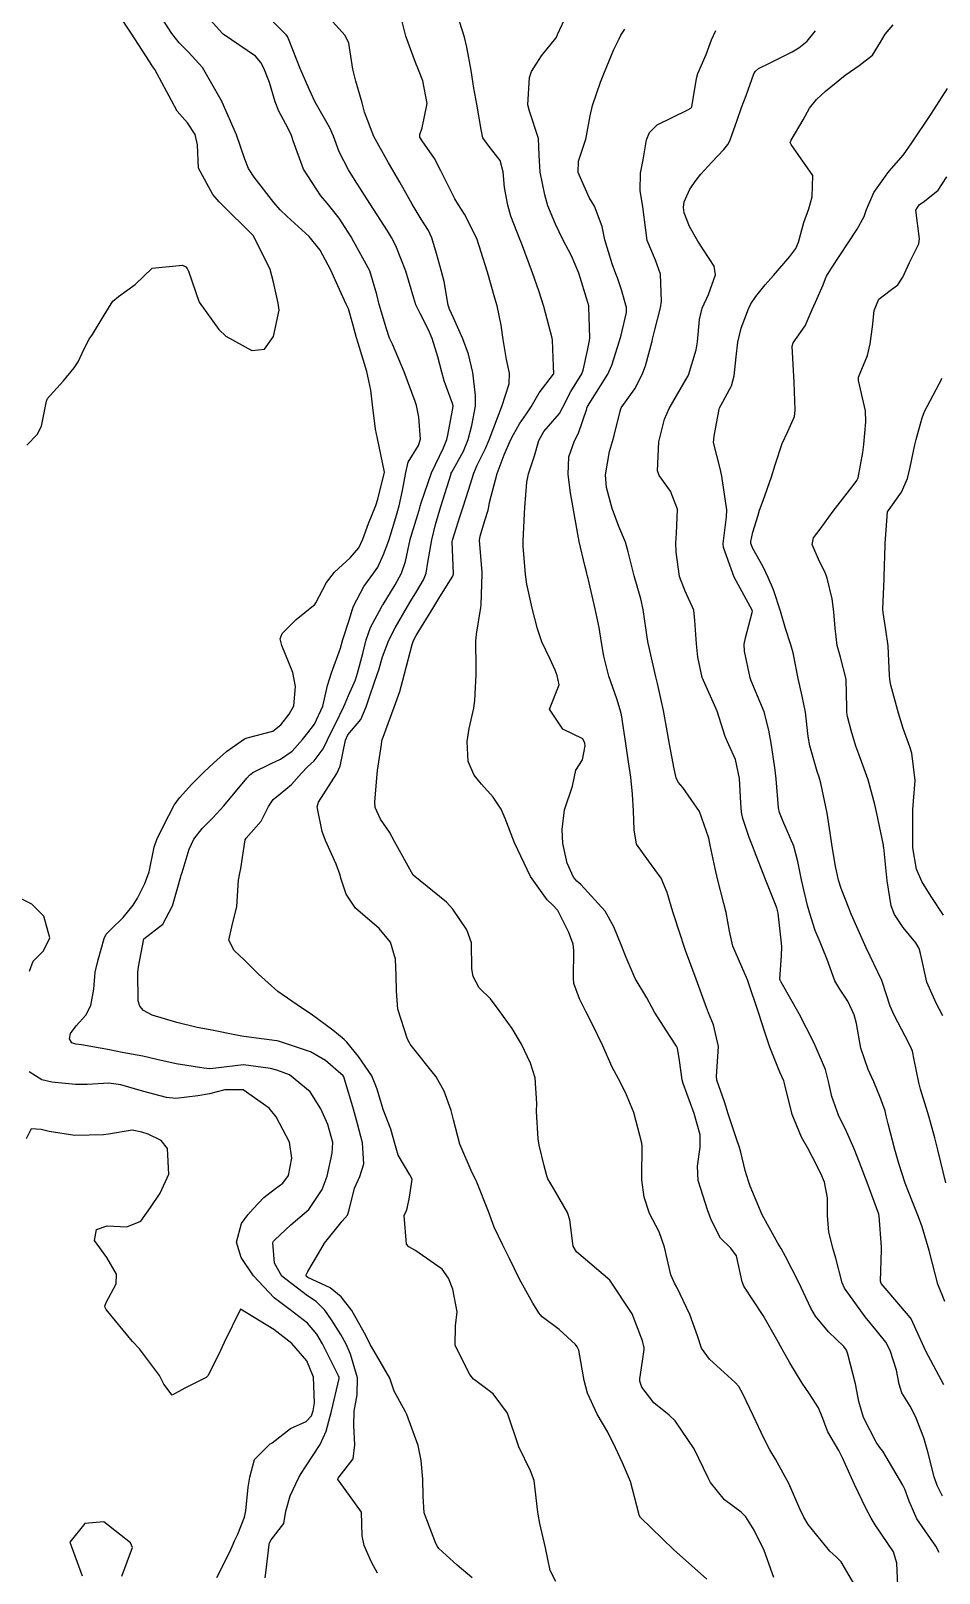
# Model space of a CAD drawing. Header units: metres. Extents: x 307586 to 320046, y 7427249 to 7434250.
# Drawn here: x 318060.7 to 318114.9, y 7430885.6 to 7430977.5 of the extents above; entities that cross this region are included whole.
import ezdxf

# ---------------------------------------------------------------- set-up
doc = ezdxf.new("R2010")
doc.units = ezdxf.units.M
doc.header["$MEASUREMENT"] = 0
doc.layers.add('Curvas de Nivel 1m', color=11, linetype='Continuous')
doc.layers.add('Curvas de Nivel 5m', color=15, linetype='Continuous')

msp = doc.modelspace()

# ---------------------------------------------------------------- linework, layer by layer
at = {"layer": 'Curvas de Nivel 1m', "flags": 128}
for points, elevation in [([(318087.014, 7430885.265), (318086.122, 7430886.029), (318085.032, 7430887.017), (318084.946, 7430887.141), (318084.852, 7430887.325), (318084.155, 7430889.149), (318084.091, 7430890.132), (318084.09, 7430891.15), (318083.974, 7430892.271), (318083.807, 7430893.153), (318083.131, 7430895.019), (318083.051, 7430895.161), (318082.379, 7430896.405), (318082.104, 7430897.176), (318081.177, 7430898.776), (318080.943, 7430899.192), (318080.708, 7430899.674), (318079.843, 7430901.204), (318079.211, 7430902.032), (318078.561, 7430902.565), (318077.222, 7430903.186), (318077.146, 7430903.241), (318077.124, 7430903.342), (318077.227, 7430903.545), (318077.862, 7430904.613), (318078.217, 7430905.226), (318079.266, 7430906.536), (318079.578, 7430906.898), (318079.697, 7430907.206), (318079.999, 7430908.497), (318080.32, 7430909.2), (318080.556, 7430909.952), (318080.473, 7430911.199), (318080.19, 7430912.346), (318079.936, 7430913.204), (318079.372, 7430915.15), (318079.333, 7430915.211), (318078.27, 7430916.115), (318077.387, 7430916.639), (318075.475, 7430917.259), (318075.393, 7430917.287), (318075.365, 7430917.289), (318073.397, 7430917.555), (318073.069, 7430917.614), (318071.402, 7430917.943), (318070.632, 7430918.091), (318069.409, 7430918.387), (318067.947, 7430918.82), (318067.419, 7430919.088), (318067.199, 7430919.362), (318067.114, 7430919.675), (318067.076, 7430921.364), (318067.115, 7430921.695), (318067.445, 7430923.36), (318068.573, 7430924.247), (318069.153, 7430925.335), (318069.505, 7430926.582), (318069.675, 7430927.164), (318069.723, 7430927.328), (318070.136, 7430928.722), (318070.424, 7430929.321), (318070.927, 7430929.938), (318071.556, 7430930.578), (318072.216, 7430931.3), (318073.58, 7430932.949), (318073.74, 7430933.119), (318073.951, 7430933.276), (318075.027, 7430933.83), (318075.595, 7430934.082), (318076.292, 7430934.564), (318076.9, 7430935.247), (318077.215, 7430935.646), (318077.622, 7430936.166), (318078.119, 7430937.233), (318078.404, 7430938.476), (318078.624, 7430939.226), (318079.164, 7430940.704), (318079.318, 7430941.215), (318079.695, 7430942.372), (318079.889, 7430943.02), (318079.954, 7430943.207), (318080.553, 7430944.369), (318081.156, 7430945.196), (318081.392, 7430945.537), (318081.744, 7430946.275), (318081.987, 7430946.951), (318082.063, 7430947.187), (318082.474, 7430948.482), (318082.669, 7430949.181), (318082.875, 7430950.096), (318083.06, 7430951.177), (318083.204, 7430951.781), (318083.819, 7430952.79), (318083.94, 7430953.168), (318083.842, 7430954.474), (318083.697, 7430955.172), (318083.627, 7430955.401), (318082.973, 7430957.179), (318082.269, 7430958.815), (318082.102, 7430959.188), (318081.908, 7430959.737), (318081.473, 7430961.195), (318081.338, 7430961.787), (318080.918, 7430963.2), (318079.969, 7430964.929), (318079.799, 7430965.213), (318079.099, 7430966.338), (318078.378, 7430967.234), (318077.999, 7430967.671), (318076.968, 7430969.251), (318076.342, 7430970.954), (318076.243, 7430971.258), (318076.047, 7430971.687), (318075.495, 7430972.706), (318075.281, 7430973.272), (318074.936, 7430974.422), (318074.596, 7430975.282), (318074.426, 7430975.615), (318074.1, 7430975.991), (318072.173, 7430977.309), (318072.114, 7430977.362), (318070.349, 7430979.328)], 761), ([(318092.002, 7430885.055), (318091.664, 7430885.705), (318091.4, 7430887.064), (318091.055, 7430888.511), (318090.952, 7430889.071), (318090.941, 7430889.195), (318090.726, 7430891.074), (318090.505, 7430891.66), (318089.806, 7430893.083), (318089.133, 7430895.09), (318088.278, 7430896.237), (318087.152, 7430897.078), (318087.102, 7430897.121), (318086.886, 7430897.394), (318086.003, 7430899.132), (318086.038, 7430900.288), (318086.123, 7430901.131), (318085.873, 7430902.477), (318085.606, 7430903.136), (318085.231, 7430903.674), (318083.595, 7430904.809), (318083.251, 7430905.004), (318083.104, 7430905.162), (318082.974, 7430906.869), (318083.097, 7430907.163), (318083.146, 7430907.29), (318083.285, 7430907.97), (318083.44, 7430909.019), (318083.391, 7430909.159), (318083.304, 7430909.294), (318082.614, 7430910.469), (318082.405, 7430911.174), (318082.177, 7430912.023), (318081.72, 7430913.184), (318081.361, 7430914.397), (318081.031, 7430915.193), (318080.234, 7430916.352), (318079.545, 7430917.208), (318079.395, 7430917.367), (318078.705, 7430917.919), (318077.417, 7430918.873), (318076.854, 7430919.246), (318075.433, 7430920.22), (318074.283, 7430921.272), (318073.451, 7430922.099), (318072.831, 7430922.664), (318072.513, 7430923.294), (318072.687, 7430924.079), (318072.988, 7430925.288), (318073.096, 7430926.873), (318073.177, 7430927.285), (318073.236, 7430927.565), (318073.486, 7430929.281), (318073.544, 7430929.377), (318074.443, 7430930.382), (318074.876, 7430931.267), (318075.156, 7430931.676), (318075.57, 7430932.006), (318076.251, 7430932.579), (318076.847, 7430933.247), (318077.209, 7430933.623), (318077.594, 7430933.99), (318078.137, 7430934.7), (318078.391, 7430935.228), (318079.135, 7430936.725), (318079.368, 7430937.214), (318079.442, 7430937.407), (318079.643, 7430937.869), (318080.057, 7430938.806), (318080.189, 7430939.205), (318080.494, 7430940.382), (318080.698, 7430941.2), (318080.951, 7430941.937), (318081.629, 7430943.191), (318081.659, 7430943.235), (318081.705, 7430943.309), (318082.422, 7430944.484), (318082.806, 7430945.179), (318083.052, 7430945.864), (318083.334, 7430947.174), (318083.421, 7430947.51), (318083.775, 7430948.662), (318083.894, 7430949.056), (318083.928, 7430949.168), (318083.985, 7430949.367), (318084.596, 7430951.158), (318085.317, 7430952.647), (318085.519, 7430953.145), (318085.577, 7430953.394), (318085.849, 7430954.889), (318085.887, 7430955.105), (318085.887, 7430955.14), (318085.854, 7430955.277), (318085.36, 7430956.64), (318085.208, 7430957.15), (318084.971, 7430958.069), (318084.633, 7430959.159), (318084.42, 7430959.674), (318083.918, 7430960.643), (318083.662, 7430961.173), (318083.542, 7430961.559), (318083.071, 7430963.179), (318082.462, 7430964.689), (318082.212, 7430965.188), (318081.977, 7430965.58), (318080.916, 7430967.201), (318080.014, 7430968.633), (318079.648, 7430969.216), (318079.09, 7430970.281), (318078.745, 7430971.229), (318078.538, 7430971.723), (318078.056, 7430972.547), (318077.669, 7430973.244), (318077.3, 7430974.023), (318076.771, 7430975.253), (318076.11, 7430976.929), (318076.009, 7430977.158), (318075.938, 7430977.263), (318074.14, 7430979.071)], 762), ([(318060.462, 7430952.798), (318061.087, 7430953.437), (318061.34, 7430953.925), (318061.633, 7430955.432), (318061.7, 7430955.586), (318061.856, 7430955.771), (318062.648, 7430956.639), (318063.284, 7430957.416), (318063.517, 7430957.775), (318063.89, 7430958.543), (318064.192, 7430959.112), (318064.382, 7430959.403), (318065.069, 7430960.548), (318065.599, 7430961.385), (318065.926, 7430961.658), (318066.917, 7430962.387), (318067.943, 7430963.36), (318069.742, 7430963.537), (318069.944, 7430963.432), (318070.026, 7430963.329), (318070.102, 7430963.168), (318070.734, 7430961.322), (318071.907, 7430959.696), (318072.331, 7430959.306), (318073.89, 7430958.441), (318074.642, 7430958.529), (318075.172, 7430959.271), (318075.507, 7430960.855), (318075.457, 7430961.267), (318075.175, 7430962.511), (318074.986, 7430963.274), (318073.973, 7430965.29), (318071.992, 7430967.256), (318071.941, 7430967.311), (318071.566, 7430967.748), (318070.706, 7430969.323), (318070.649, 7430970.712), (318070.503, 7430971.325), (318070.05, 7430972.014), (318069.432, 7430972.714), (318069.089, 7430973.345), (318068.09, 7430975.193), (318067.985, 7430975.361), (318067.784, 7430975.676), (318066.679, 7430977.374), (318066.125, 7430978.204)], 759), ([(318101.015, 7430885.191), (318099.033, 7430886.97), (318097.061, 7430888.869), (318096.989, 7430889.001), (318096.961, 7430889.104), (318096.46, 7430891.006), (318095.978, 7430892.127), (318095.561, 7430893.015), (318095.117, 7430893.952), (318094.476, 7430895.027), (318093.904, 7430896.274), (318093.707, 7430897.034), (318093.378, 7430898.84), (318093.29, 7430899.039), (318093.184, 7430899.174), (318092.218, 7430900.079), (318091.201, 7430900.841), (318090.991, 7430901.072), (318090.634, 7430901.651), (318089.846, 7430903.084), (318089.241, 7430904.314), (318088.847, 7430905.096), (318088.341, 7430906.181), (318087.996, 7430907.109), (318087.299, 7430908.863), (318087.174, 7430909.121), (318087.02, 7430909.409), (318086.291, 7430911.13), (318085.899, 7430912.573), (318085.776, 7430913.136), (318085.36, 7430914.278), (318084.866, 7430915.145), (318083.391, 7430917.013), (318083.327, 7430917.096), (318083.291, 7430917.162), (318083.175, 7430917.385), (318082.597, 7430919.172), (318082.508, 7430920.248), (318082.498, 7430921.174), (318082.442, 7430922.165), (318082.161, 7430923.18), (318081.475, 7430923.988), (318080.056, 7430925.204), (318079.501, 7430926.037), (318079.219, 7430926.924), (318079.137, 7430927.216), (318078.913, 7430927.828), (318078.277, 7430929.229), (318078.082, 7430929.765), (318077.769, 7430931.237), (318077.854, 7430931.524), (318078.957, 7430933.219), (318079.143, 7430933.663), (318079.461, 7430935.212), (318079.616, 7430935.531), (318080.38, 7430936.448), (318080.7, 7430937.199), (318080.932, 7430937.909), (318081.381, 7430939.193), (318081.447, 7430939.41), (318081.673, 7430940.187), (318082.048, 7430941.185), (318082.424, 7430941.916), (318083.159, 7430943.175), (318083.361, 7430943.52), (318083.717, 7430944.097), (318084.127, 7430944.764), (318084.288, 7430945.162), (318084.387, 7430945.808), (318084.608, 7430947.157), (318084.839, 7430948.081), (318085.154, 7430949.149), (318085.763, 7430951.101), (318085.777, 7430951.14), (318085.803, 7430951.19), (318086.499, 7430952.45), (318086.78, 7430953.13), (318087, 7430953.964), (318087.211, 7430955.126), (318087.223, 7430955.763), (318087.06, 7430957.128), (318086.799, 7430958.221), (318086.465, 7430959.134), (318085.915, 7430960.388), (318085.68, 7430960.903), (318085.6, 7430961.145), (318085.349, 7430962.56), (318085.202, 7430963.151), (318084.893, 7430964.222), (318084.624, 7430965.16), (318084.414, 7430965.6), (318083.984, 7430966.281), (318083.45, 7430967.175), (318082.704, 7430968.491), (318082.297, 7430969.187), (318082.027, 7430969.626), (318081.158, 7430971.199), (318080.603, 7430972.66), (318080.465, 7430973.206), (318080.082, 7430974.506), (318079.911, 7430975.213), (318079.666, 7430976.774), (318079.448, 7430977.22), (318078.134, 7430978.676)], 763), ([(318105.017, 7430885.292), (318104.439, 7430886.906), (318103.848, 7430888.115), (318103.347, 7430888.917), (318103.066, 7430889.179), (318102.065, 7430889.927), (318101.231, 7430890.948), (318101.087, 7430891.232), (318100.255, 7430892.959), (318099.128, 7430894.636), (318098.763, 7430894.976), (318097.849, 7430895.698), (318097.149, 7430896.633), (318097.03, 7430897.001), (318097.019, 7430897.137), (318097.171, 7430898.187), (318097.288, 7430898.891), (318097.273, 7430898.999), (318097.256, 7430899.071), (318097.187, 7430899.41), (318096.558, 7430901.006), (318095.223, 7430903.02), (318093.248, 7430904.704), (318093.054, 7430905.043), (318092.844, 7430906.622), (318092.715, 7430907.048), (318091.885, 7430908.47), (318091.543, 7430909.066), (318091.476, 7430909.239), (318091.311, 7430909.832), (318091.025, 7430911.073), (318090.959, 7430911.442), (318090.865, 7430913.075), (318090.871, 7430913.554), (318090.777, 7430915.076), (318090.497, 7430915.963), (318089.967, 7430917.084), (318089.407, 7430918.023), (318088.641, 7430919.102), (318088.115, 7430919.795), (318087.436, 7430920.453), (318087.078, 7430921.124), (318086.994, 7430921.578), (318086.983, 7430923.125), (318086.702, 7430923.901), (318085.869, 7430925.136), (318085.497, 7430925.558), (318083.513, 7430927.16), (318082.391, 7430929.177), (318082.086, 7430929.72), (318081.556, 7430930.499), (318081.245, 7430931.193), (318081.222, 7430931.538), (318081.358, 7430933.192), (318081.382, 7430933.396), (318081.609, 7430934.96), (318081.64, 7430935.162), (318081.644, 7430935.19), (318081.653, 7430935.229), (318082.361, 7430937.179), (318082.712, 7430938.109), (318082.994, 7430939.17), (318083.435, 7430940.919), (318083.533, 7430941.162), (318083.686, 7430941.45), (318084.735, 7430943.155), (318085.099, 7430943.762), (318085.727, 7430944.774), (318085.871, 7430944.998), (318085.902, 7430945.138), (318085.839, 7430947.052), (318085.852, 7430947.139), (318086.312, 7430948.597), (318086.489, 7430949.133), (318086.805, 7430950.117), (318087.124, 7430951.127), (318087.324, 7430951.609), (318087.818, 7430952.598), (318088.035, 7430953.117), (318088.528, 7430954.424), (318088.801, 7430955.106), (318089.227, 7430956.46), (318089.247, 7430957.099), (318089.074, 7430957.913), (318088.864, 7430959.106), (318088.75, 7430959.946), (318088.511, 7430961.111), (318088.38, 7430961.565), (318087.943, 7430963.12), (318087.294, 7430965.127), (318086.556, 7430966.566), (318086.204, 7430967.138), (318085.998, 7430967.493), (318085.157, 7430969.153), (318084.769, 7430969.897), (318084.041, 7430970.937), (318083.902, 7430971.171), (318083.894, 7430971.322), (318084.048, 7430971.721), (318084.338, 7430973.166), (318084.083, 7430974.523), (318083.827, 7430975.173), (318083.648, 7430975.624), (318083.073, 7430977.18), (318082.706, 7430978.613)], 764), ([(318112.408, 7430884.809), (318112.356, 7430886.14), (318112.139, 7430886.813), (318111.057, 7430888.422), (318110.807, 7430888.833), (318110.525, 7430889.378), (318109.812, 7430890.843), (318109.106, 7430892.419), (318108.879, 7430892.854), (318108.24, 7430893.979), (318107.887, 7430894.869), (318107.675, 7430895.409), (318107.147, 7430896.249), (318106.706, 7430896.884), (318105.963, 7430898.1), (318105.507, 7430898.897), (318105.189, 7430899.48), (318104.379, 7430900.908), (318103.229, 7430902.668), (318103.127, 7430902.922), (318102.785, 7430904.464), (318102.439, 7430904.932), (318101.831, 7430905.514), (318101.27, 7430906.622), (318101.153, 7430906.951), (318101.068, 7430907.161), (318100.506, 7430908.958), (318100.458, 7430909.812), (318100.628, 7430910.957), (318100.61, 7430911.678), (318100.255, 7430912.961), (318099.6, 7430914.738), (318099.538, 7430914.968), (318099.384, 7430916.125), (318099.266, 7430916.846), (318099.216, 7430916.973), (318098.838, 7430917.542), (318097.901, 7430918.993), (318097.735, 7430919.304), (318097.431, 7430919.851), (318096.74, 7430921.007), (318096.209, 7430922.259), (318095.904, 7430923.016), (318095.479, 7430924.093), (318094.948, 7430925.025), (318093.509, 7430926.6), (318093.273, 7430926.806), (318093.056, 7430927.047), (318092.693, 7430927.885), (318092.436, 7430929.057), (318092.38, 7430929.886), (318092.523, 7430931.056), (318092.996, 7430932.467), (318093.132, 7430933.047), (318093.206, 7430933.429), (318093.598, 7430934.035), (318093.765, 7430934.885), (318093.749, 7430935.039), (318093.616, 7430935.302), (318092.429, 7430935.865), (318091.633, 7430937.07), (318092.205, 7430938.511), (318092.093, 7430939.064), (318091.976, 7430939.377), (318091.673, 7430940.049), (318091.171, 7430941.075), (318090.92, 7430941.848), (318090.602, 7430943.081), (318090.29, 7430944.519), (318090.211, 7430945.085), (318090.057, 7430946.78), (318090.054, 7430947.087), (318090.136, 7430948.728), (318090.171, 7430949.086), (318090.282, 7430950.601), (318090.382, 7430951.084), (318090.737, 7430952.157), (318091.005, 7430953.078), (318091.29, 7430953.616), (318091.84, 7430954.226), (318092.23, 7430954.683), (318092.43, 7430955.064), (318092.915, 7430956.007), (318093.552, 7430957.053), (318093.649, 7430957.28), (318093.894, 7430958.448), (318094.003, 7430958.947), (318094.024, 7430959.048), (318094.047, 7430959.191), (318093.985, 7430961.049), (318093.977, 7430961.103), (318093.926, 7430961.31), (318093.376, 7430963.056), (318092.939, 7430964.08), (318092.436, 7430965.065), (318091.982, 7430965.972), (318091.527, 7430967.075), (318091.353, 7430967.727), (318091.08, 7430969.079), (318091.026, 7430970.087), (318090.986, 7430971.081), (318090.434, 7430972.712), (318090.341, 7430973.087), (318090.446, 7430974.728), (318090.557, 7430975.085), (318091.164, 7430976.018), (318092.013, 7430977.071), (318092.055, 7430977.129), (318092.116, 7430977.292), (318092.679, 7430978.52)], 766), ([(318114.871, 7430886.782), (318114.671, 7430887.151), (318113.539, 7430888.795), (318113.073, 7430889.837), (318112.829, 7430890.553), (318112.707, 7430890.806), (318112.104, 7430891.808), (318111.504, 7430892.824), (318111.338, 7430893.049), (318111.118, 7430893.351), (318110.35, 7430894.838), (318110.084, 7430895.783), (318109.874, 7430896.843), (318109.421, 7430898.606), (318109.338, 7430898.848), (318109.185, 7430899.061), (318108.277, 7430899.947), (318107.489, 7430900.876), (318107.21, 7430901.358), (318106.5, 7430902.887), (318105.717, 7430904.427), (318105.449, 7430904.898), (318105.256, 7430905.223), (318104.31, 7430906.91), (318103.598, 7430908.617), (318103.504, 7430908.918), (318103.309, 7430909.556), (318103.036, 7430910.641), (318102.959, 7430910.925), (318102.763, 7430911.497), (318102.294, 7430912.936), (318102.072, 7430913.651), (318101.614, 7430914.946), (318101.6, 7430915.171), (318101.713, 7430916.945), (318101.412, 7430918.237), (318101.124, 7430918.953), (318100.942, 7430919.441), (318100.38, 7430920.961), (318099.744, 7430922.683), (318099.651, 7430922.968), (318099.471, 7430923.526), (318098.99, 7430924.978), (318098.656, 7430926.134), (318098.296, 7430926.988), (318097.528, 7430928.013), (318096.83, 7430929.007), (318096.69, 7430929.87), (318096.649, 7430931.009), (318096.593, 7430931.99), (318096.49, 7430933.011), (318096.293, 7430934.322), (318096.192, 7430935.014), (318095.92, 7430936.727), (318095.857, 7430937.018), (318095.643, 7430937.674), (318095.17, 7430939.025), (318094.87, 7430940.223), (318094.741, 7430941.034), (318094.592, 7430941.937), (318094.353, 7430943.04), (318093.931, 7430944.846), (318093.881, 7430945.048), (318093.855, 7430945.169), (318093.739, 7430945.629), (318093.404, 7430947.053), (318093.326, 7430947.488), (318093.048, 7430949.057), (318092.883, 7430949.968), (318092.741, 7430951.061), (318092.777, 7430952.096), (318093.134, 7430953.057), (318093.36, 7430953.525), (318093.852, 7430954.966), (318093.869, 7430955.034), (318093.877, 7430955.05), (318093.906, 7430955.102), (318095.107, 7430957.031), (318095.344, 7430957.565), (318095.809, 7430959.021), (318095.906, 7430959.353), (318096.217, 7430960.72), (318096.223, 7430961.017), (318095.933, 7430962.062), (318095.687, 7430962.77), (318095.598, 7430963.025), (318095.371, 7430963.609), (318094.936, 7430965.036), (318094.776, 7430965.833), (318094.313, 7430967.045), (318094.001, 7430967.561), (318093.344, 7430969.057), (318093.361, 7430969.726), (318093.8, 7430971.052), (318093.846, 7430971.25), (318094.057, 7430972.434), (318094.204, 7430973.048), (318094.673, 7430974.452), (318094.919, 7430975.038), (318095.473, 7430976.396), (318095.779, 7430977.025), (318095.894, 7430977.246), (318096.122, 7430977.602)], 767), ([(318115.077, 7430890.142), (318114.761, 7430890.783), (318114.582, 7430891.293), (318114.195, 7430892.789), (318113.957, 7430893.627), (318113.495, 7430894.796), (318113.383, 7430895.045), (318113.14, 7430895.508), (318112.649, 7430896.308), (318112.485, 7430896.81), (318112.333, 7430897.645), (318111.956, 7430898.818), (318111.685, 7430899.32), (318111.194, 7430899.937), (318110.461, 7430900.837), (318109.228, 7430902.545), (318109.091, 7430902.852), (318108.715, 7430904.325), (318108.542, 7430904.861), (318108.288, 7430905.89), (318108.218, 7430906.866), (318108.218, 7430907.937), (318108.035, 7430908.869), (318107.818, 7430909.382), (318107.318, 7430910.35), (318107.031, 7430910.883), (318106.668, 7430911.552), (318106.098, 7430912.893), (318105.691, 7430914.576), (318105.603, 7430914.898), (318105.378, 7430915.422), (318104.767, 7430916.906), (318104.452, 7430917.865), (318104.114, 7430918.913), (318103.443, 7430920.92), (318102.576, 7430922.933), (318102.369, 7430923.823), (318102.174, 7430924.94), (318102.031, 7430925.475), (318101.66, 7430926.948), (318101.522, 7430927.57), (318101.223, 7430928.953), (318101.14, 7430929.361), (318100.586, 7430930.96), (318099.577, 7430932.4), (318099.307, 7430932.701), (318099.182, 7430932.976), (318099.072, 7430933.497), (318098.784, 7430934.982), (318098.618, 7430935.98), (318098.43, 7430936.988), (318098.069, 7430938.582), (318097.965, 7430938.995), (318097.913, 7430939.244), (318097.676, 7430940.299), (318097.519, 7430941.002), (318097.48, 7430941.207), (318097.211, 7430943.005), (318097.074, 7430943.645), (318096.682, 7430945.011), (318096.328, 7430946.434), (318096.169, 7430947.016), (318095.767, 7430947.961), (318095.361, 7430949.026), (318095.038, 7430950.274), (318094.977, 7430951.032), (318095.209, 7430952.421), (318095.382, 7430953.027), (318095.482, 7430953.371), (318095.85, 7430954.822), (318095.896, 7430954.975), (318095.917, 7430955.019), (318096.724, 7430956.152), (318097.166, 7430957.007), (318097.353, 7430957.533), (318097.75, 7430959.002), (318097.779, 7430959.126), (318097.91, 7430959.686), (318098.245, 7430960.995), (318098.313, 7430961.381), (318098.246, 7430962.995), (318097.955, 7430963.825), (318097.462, 7430965.005), (318097.371, 7430965.614), (318097.202, 7430967.008), (318097.034, 7430967.984), (318097.061, 7430969.01), (318097.217, 7430969.822), (318097.425, 7430971.006), (318097.601, 7430971.451), (318098.052, 7430971.895), (318099.889, 7430972.8), (318100.062, 7430972.899), (318100.101, 7430972.931), (318100.114, 7430972.969), (318100.4, 7430974.655), (318100.485, 7430974.966), (318100.97, 7430976.095), (318101.302, 7430976.958), (318101.55, 7430977.527)], 768), ([(318115.153, 7430896.78), (318114.084, 7430898.791), (318113.202, 7430900.707), (318113.17, 7430900.768), (318113.146, 7430900.801), (318112.579, 7430901.443), (318111.419, 7430902.827), (318111.372, 7430902.965), (318111.439, 7430904.827), (318111.434, 7430905.007), (318111.301, 7430906.83), (318111.275, 7430906.955), (318110.572, 7430908.837), (318110.122, 7430910.035), (318109.804, 7430910.845), (318109.338, 7430911.878), (318108.877, 7430912.857), (318108.465, 7430913.964), (318108.273, 7430914.867), (318108.087, 7430915.577), (318107.54, 7430916.878), (318107.397, 7430917.183), (318106.515, 7430918.889), (318105.442, 7430920.782), (318105.388, 7430920.901), (318105.374, 7430920.971), (318105.465, 7430922.377), (318105.496, 7430922.876), (318105.498, 7430922.9), (318105.475, 7430923.12), (318105.268, 7430924.902), (318105.184, 7430925.215), (318104.515, 7430926.91), (318103.864, 7430928.59), (318103.737, 7430928.918), (318103.548, 7430929.42), (318103.172, 7430930.539), (318103.088, 7430930.927), (318103.049, 7430931.45), (318102.968, 7430932.929), (318102.726, 7430934.055), (318102.324, 7430934.939), (318102.113, 7430935.437), (318101.633, 7430936.95), (318100.743, 7430938.959), (318100.472, 7430940.165), (318100.394, 7430940.963), (318100.309, 7430942.352), (318100.232, 7430942.965), (318099.72, 7430944.092), (318099.391, 7430944.975), (318099.183, 7430946.414), (318099.171, 7430946.979), (318099.215, 7430947.525), (318099.26, 7430948.978), (318098.859, 7430950.05), (318098.179, 7430950.994), (318098.08, 7430951.27), (318098.153, 7430952.995), (318098.483, 7430954.35), (318098.776, 7430954.986), (318099.872, 7430956.867), (318099.908, 7430956.934), (318099.926, 7430956.969), (318100.378, 7430958.483), (318100.458, 7430958.964), (318100.584, 7430960.295), (318100.745, 7430960.962), (318101.115, 7430961.774), (318101.54, 7430962.954), (318101.45, 7430963.464), (318100.48, 7430964.965), (318099.982, 7430965.832), (318099.661, 7430966.647), (318099.615, 7430966.976), (318099.668, 7430967.305), (318100.009, 7430968.056), (318100.374, 7430968.61), (318100.658, 7430968.964), (318101.308, 7430969.679), (318102.038, 7430970.43), (318102.268, 7430970.72), (318102.383, 7430970.947), (318102.821, 7430972.177), (318103.092, 7430972.94), (318103.362, 7430973.656), (318103.828, 7430974.933), (318103.923, 7430975.104), (318104.096, 7430975.251), (318104.758, 7430975.579), (318106.107, 7430976.259), (318106.506, 7430976.499), (318107.004, 7430976.891), (318107.5, 7430977.508)], 769), ([(318115.27, 7430908.814), (318114.798, 7430910.785), (318114.619, 7430911.501), (318114.253, 7430912.791), (318113.764, 7430914.401), (318113.656, 7430914.797), (318113.386, 7430916.154), (318113.271, 7430916.681), (318113.226, 7430916.802), (318113.059, 7430917.144), (318112.193, 7430918.818), (318111.957, 7430919.35), (318111.463, 7430920.83), (318111.444, 7430920.876), (318110.526, 7430922.839), (318109.718, 7430924.62), (318109.622, 7430924.849), (318109.496, 7430925.162), (318109.028, 7430926.377), (318108.875, 7430926.86), (318108.689, 7430927.699), (318108.487, 7430928.866), (318108.372, 7430929.689), (318108.188, 7430930.871), (318107.808, 7430932.659), (318107.758, 7430932.878), (318107.717, 7430933.001), (318107.598, 7430933.35), (318107.154, 7430934.885), (318107.063, 7430935.441), (318106.9, 7430936.887), (318106.705, 7430937.831), (318106.463, 7430938.892), (318106.157, 7430940.416), (318106.021, 7430940.897), (318105.698, 7430941.876), (318105.408, 7430942.905), (318104.991, 7430944.176), (318104.673, 7430944.916), (318104.369, 7430945.55), (318103.75, 7430946.643), (318103.64, 7430946.931), (318103.636, 7430947.05), (318103.763, 7430947.621), (318104.071, 7430948.633), (318104.16, 7430948.924), (318104.373, 7430949.506), (318104.881, 7430950.914), (318105.092, 7430951.633), (318105.517, 7430952.905), (318105.84, 7430953.608), (318106.242, 7430954.503), (318106.289, 7430954.896), (318106.216, 7430956.55), (318106.198, 7430956.897), (318106.101, 7430958.697), (318106.161, 7430958.897), (318106.881, 7430959.923), (318107.291, 7430960.886), (318107.493, 7430961.32), (318107.945, 7430962.358), (318108.087, 7430962.742), (318108.148, 7430962.877), (318108.447, 7430963.362), (318109.435, 7430964.858), (318109.981, 7430965.676), (318110.401, 7430966.434), (318110.534, 7430966.845), (318110.983, 7430967.866), (318111.672, 7430968.834), (318111.819, 7430969.038), (318112.028, 7430969.291), (318112.751, 7430970.108), (318113.248, 7430970.818), (318113.553, 7430971.313), (318114.061, 7430972.037), (318114.364, 7430972.51), (318114.547, 7430972.803), (318115.365, 7430974.07)], 771), ([(318115.088, 7430918.783), (318114.688, 7430919.53), (318114.133, 7430920.793), (318113.764, 7430922.501), (318113.676, 7430922.798), (318113.476, 7430923.129), (318112.725, 7430924.051), (318112.199, 7430924.819), (318112.005, 7430925.33), (318111.773, 7430926.826), (318111.565, 7430928.807), (318111.561, 7430928.83), (318111.561, 7430928.847), (318111.544, 7430928.955), (318111.149, 7430930.834), (318111.028, 7430931.379), (318110.63, 7430932.84), (318110.082, 7430934.372), (318109.909, 7430934.847), (318109.622, 7430935.785), (318109.403, 7430936.625), (318109.365, 7430936.854), (318109.356, 7430937.135), (318109.316, 7430938.855), (318108.981, 7430940.165), (318108.796, 7430940.863), (318108.673, 7430941.891), (318108.587, 7430942.867), (318108.484, 7430943.632), (318108.183, 7430944.873), (318108.067, 7430945.206), (318107.743, 7430945.864), (318107.307, 7430946.884), (318107.376, 7430947.267), (318107.767, 7430947.787), (318108.554, 7430948.868), (318109.799, 7430950.474), (318109.965, 7430950.685), (318110.04, 7430950.848), (318110.311, 7430952.36), (318110.374, 7430952.845), (318110.505, 7430954.185), (318110.481, 7430954.844), (318110.059, 7430956.66), (318110.062, 7430956.848), (318110.589, 7430958.146), (318110.754, 7430958.841), (318110.891, 7430959.862), (318111.004, 7430960.839), (318111.27, 7430961.499), (318111.941, 7430962.02), (318112.407, 7430962.364), (318112.702, 7430962.823), (318113.095, 7430963.685), (318113.658, 7430964.813), (318113.692, 7430965.097), (318113.477, 7430966.815), (318113.678, 7430967.133), (318114.001, 7430967.353), (318114.805, 7430968.004), (318115.329, 7430968.79)], 772), ([(318115.12, 7430924.784), (318114.401, 7430925.894), (318113.832, 7430926.797), (318113.524, 7430927.527), (318113.306, 7430928.804), (318113.309, 7430930.552), (318113.301, 7430930.804), (318113.294, 7430931.077), (318113.433, 7430932.802), (318113.241, 7430934.438), (318113.126, 7430934.807), (318112.727, 7430935.916), (318112.451, 7430936.818), (318111.995, 7430938.487), (318111.927, 7430938.826), (318111.909, 7430939.071), (318111.832, 7430940.829), (318111.697, 7430941.797), (318111.527, 7430942.832), (318111.518, 7430943.029), (318111.586, 7430944.831), (318111.588, 7430944.978), (318111.647, 7430946.831), (318111.652, 7430946.934), (318111.783, 7430948.83), (318112.615, 7430950.002), (318112.979, 7430950.818), (318113.149, 7430951.48), (318113.426, 7430952.814), (318113.504, 7430953.145), (318113.849, 7430954.424), (318113.992, 7430954.808), (318114.148, 7430955.097), (318115.047, 7430956.792)], 773), ([(318060.633, 7430921.438), (318060.85, 7430922.035), (318061.455, 7430922.658), (318061.833, 7430923.424), (318061.482, 7430924.713), (318060.769, 7430925.437), (318059.499, 7430926.08)], 759), ([(318074.679, 7430885.263), (318074.711, 7430885.568), (318074.907, 7430887.261), (318074.931, 7430887.364), (318075.037, 7430887.541), (318075.785, 7430888.52), (318075.92, 7430889.251), (318076.164, 7430890.157), (318076.676, 7430891.244), (318076.826, 7430891.502), (318077.089, 7430891.891), (318077.963, 7430893.227), (318078.323, 7430894.014), (318078.626, 7430895.218), (318079.09, 7430897.148), (318079.087, 7430897.211), (318079.047, 7430897.32), (318078.092, 7430899.226), (318077.752, 7430899.795), (318077.195, 7430900.461), (318076.176, 7430901.25), (318075.21, 7430901.965), (318073.984, 7430903.272), (318073.239, 7430904.367), (318072.96, 7430905.284), (318073.264, 7430906.389), (318073.636, 7430906.91), (318073.954, 7430907.273), (318074.604, 7430907.946), (318075.291, 7430908.476), (318075.741, 7430908.81), (318076.066, 7430909.252), (318076.264, 7430910.3), (318076.121, 7430911.252), (318075.338, 7430912.747), (318074.919, 7430913.264), (318073.359, 7430914.37), (318072.281, 7430914.375), (318071.355, 7430914.119), (318070.661, 7430914.009), (318069.351, 7430913.851), (318068.788, 7430913.902), (318067.357, 7430914.296), (318066.074, 7430914.661), (318065.364, 7430914.768), (318064.066, 7430914.69), (318063.362, 7430914.675), (318061.953, 7430914.832), (318061.366, 7430914.962), (318060.597, 7430915.438)], 759), ([(318071.795, 7430885.298), (318072.571, 7430886.829), (318072.765, 7430887.284), (318072.844, 7430887.474), (318073.042, 7430887.883), (318073.445, 7430888.888), (318073.525, 7430889.275), (318073.674, 7430890.677), (318073.759, 7430891.273), (318074.036, 7430892.328), (318074.979, 7430893.261), (318075.066, 7430893.298), (318075.104, 7430893.323), (318076.193, 7430894.173), (318077.123, 7430894.586), (318077.438, 7430894.925), (318077.537, 7430895.234), (318077.613, 7430895.708), (318077.561, 7430897.234), (318077.168, 7430898.219), (318076.278, 7430899.249), (318075.191, 7430900.072), (318073.203, 7430901.28), (318072.234, 7430899.294), (318071.895, 7430898.577), (318071.262, 7430897.308), (318071.152, 7430897.22), (318069.887, 7430896.581), (318069.141, 7430896.164), (318068.638, 7430896.828), (318068.385, 7430897.342), (318067.176, 7430898.915), (318066.766, 7430899.364), (318065.202, 7430901.279), (318065.142, 7430901.381), (318065.113, 7430901.472), (318065.206, 7430901.682), (318065.791, 7430902.8), (318065.813, 7430903.374), (318065.238, 7430904.375), (318064.498, 7430905.388), (318064.612, 7430906.034), (318065.262, 7430906.262), (318066.424, 7430906.206), (318067.265, 7430906.546), (318067.833, 7430907.352), (318068.42, 7430908.209), (318068.943, 7430909.335), (318068.858, 7430910.876), (318068.485, 7430911.343), (318067.695, 7430911.723), (318067.328, 7430911.846), (318066.739, 7430911.956), (318065.326, 7430911.733), (318065.032, 7430911.676), (318063.325, 7430911.648), (318061.79, 7430911.886), (318061.329, 7430912.005), (318060.72, 7430912.045), (318060.424, 7430911.439)], 758), ([(318066.125, 7430885.363), (318066.758, 7430887.09), (318066.645, 7430887.364), (318065.051, 7430888.609), (318063.92, 7430888.521), (318063.033, 7430887.4), (318063.763, 7430885.392)], 757)]:
    msp.add_lwpolyline(points, dxfattribs=dict(at, elevation=elevation))
at = {"layer": 'Curvas de Nivel 5m', "flags": 128}
for points, elevation in [([(318081.373, 7430885.541), (318081.023, 7430886.2), (318080.574, 7430887.195), (318080.461, 7430887.776), (318080.425, 7430889.196), (318079.081, 7430891.029), (318079.015, 7430891.144), (318079.031, 7430891.211), (318079.084, 7430891.289), (318079.925, 7430892.371), (318080.03, 7430893.201), (318079.97, 7430894.351), (318079.985, 7430895.201), (318080.161, 7430896.181), (318080.182, 7430897.2), (318079.766, 7430898.612), (318079.503, 7430899.207), (318079.189, 7430899.781), (318078.633, 7430900.654), (318078.236, 7430901.225), (318077.723, 7430901.747), (318077.211, 7430902.087), (318075.68, 7430903.255), (318075.235, 7430904.038), (318075.143, 7430905.261), (318075.177, 7430905.337), (318075.255, 7430905.419), (318076.203, 7430906.311), (318077.273, 7430907.24), (318078.087, 7430908.433), (318078.367, 7430909.224), (318078.681, 7430910.584), (318078.709, 7430911.219), (318078.409, 7430912.299), (318077.998, 7430913.23), (318077.358, 7430914.244), (318076.132, 7430915.252), (318075.376, 7430915.536), (318075.003, 7430915.638), (318073.379, 7430915.856), (318071.728, 7430915.656), (318071.376, 7430915.624), (318071.023, 7430915.667), (318069.379, 7430915.915), (318068.213, 7430916.179), (318067.383, 7430916.375), (318066.158, 7430916.6), (318065.387, 7430916.757), (318063.732, 7430917.054), (318063.39, 7430917.084), (318063.157, 7430917.17), (318063.019, 7430917.406), (318063.073, 7430917.73), (318063.405, 7430918.183), (318063.99, 7430918.818), (318064.278, 7430919.391), (318064.463, 7430920.36), (318064.549, 7430921.389), (318064.712, 7430922.125), (318065.075, 7430923.384), (318065.201, 7430923.649), (318065.471, 7430923.917), (318066.216, 7430924.639), (318066.803, 7430925.367), (318067.06, 7430925.802), (318067.506, 7430926.667), (318067.751, 7430927.356), (318068.054, 7430928.833), (318068.233, 7430929.35), (318068.943, 7430930.725), (318069.251, 7430931.335), (318069.567, 7430931.774), (318070.312, 7430932.586), (318071.031, 7430933.316), (318071.314, 7430933.586), (318071.591, 7430933.836), (318072.366, 7430934.534), (318073.441, 7430935.283), (318073.614, 7430935.349), (318075.131, 7430935.752), (318075.622, 7430936.125), (318076.113, 7430936.77), (318076.378, 7430937.253), (318076.491, 7430938.411), (318076.325, 7430939.253), (318075.679, 7430940.862), (318075.574, 7430941.261), (318075.686, 7430941.569), (318076.533, 7430942.413), (318077.554, 7430943.241), (318077.638, 7430943.307), (318077.705, 7430943.401), (318078.344, 7430944.61), (318078.822, 7430945.224), (318079.742, 7430946.082), (318080.267, 7430946.685), (318080.512, 7430947.202), (318080.832, 7430948.134), (318081.268, 7430949.195), (318081.405, 7430949.576), (318081.803, 7430951.19), (318081.378, 7430953.194), (318081.264, 7430953.763), (318081.071, 7430955.198), (318080.971, 7430956.09), (318080.744, 7430957.201), (318080.214, 7430958.891), (318080.12, 7430959.208), (318079.911, 7430960.006), (318079.639, 7430960.933), (318079.513, 7430961.216), (318079.009, 7430962.299), (318078.602, 7430963.23), (318077.961, 7430964.429), (318077.293, 7430965.247), (318075.985, 7430966.429), (318075.564, 7430966.841), (318075.201, 7430967.272), (318074.015, 7430968.777), (318073.694, 7430969.293), (318073.465, 7430969.859), (318072.959, 7430971.301), (318072.115, 7430973.257), (318072.093, 7430973.31), (318072.064, 7430973.375), (318070.933, 7430975.322), (318070.102, 7430976.237), (318069.553, 7430976.784), (318069.108, 7430977.345), (318068.135, 7430978.862)], 760), ([(318109.851, 7430884.842), (318109.027, 7430886.22), (318108.716, 7430886.541), (318108.358, 7430886.86), (318107.057, 7430888.455), (318106.8, 7430888.883), (318106.566, 7430889.387), (318105.905, 7430890.892), (318105.105, 7430892.35), (318104.781, 7430892.903), (318104.419, 7430893.608), (318103.8, 7430894.913), (318103.147, 7430896.278), (318102.916, 7430896.689), (318102.704, 7430896.927), (318101.173, 7430898.311), (318100.698, 7430898.955), (318100.455, 7430899.693), (318100.008, 7430900.962), (318099.219, 7430902.601), (318099.096, 7430902.846), (318099.027, 7430902.973), (318098.861, 7430903.343), (318098.5, 7430904.981), (318098.168, 7430905.892), (318097.606, 7430906.995), (318097.288, 7430907.974), (318097.137, 7430909.002), (318097.133, 7430909.173), (318097.164, 7430911.002), (318097.144, 7430911.183), (318096.667, 7430913.007), (318096.169, 7430914.204), (318095.746, 7430915.016), (318095.38, 7430915.723), (318094.785, 7430917.026), (318094.219, 7430918.224), (318093.797, 7430919.036), (318093.43, 7430919.793), (318093.093, 7430920.699), (318093.061, 7430921.046), (318093.094, 7430922.681), (318093.038, 7430923.046), (318092.782, 7430923.741), (318092.135, 7430925.06), (318091.822, 7430925.391), (318091.499, 7430925.694), (318090.494, 7430927.08), (318089.543, 7430929.09), (318088.999, 7430930.54), (318088.748, 7430931.102), (318088.275, 7430931.814), (318087.578, 7430932.587), (318087.134, 7430933.124), (318086.784, 7430933.94), (318086.718, 7430935.129), (318086.835, 7430935.914), (318087.13, 7430937.125), (318087.191, 7430937.573), (318087.256, 7430939.124), (318087.256, 7430939.536), (318087.239, 7430941.124), (318087.276, 7430941.536), (318087.536, 7430943.122), (318087.554, 7430943.273), (318087.626, 7430945.121), (318087.623, 7430945.232), (318087.468, 7430947.123), (318087.5, 7430947.38), (318087.771, 7430948.317), (318087.972, 7430948.925), (318088.007, 7430949.117), (318088.047, 7430949.378), (318088.522, 7430951.109), (318088.934, 7430952.223), (318089.314, 7430953.098), (318089.478, 7430953.446), (318089.838, 7430954.064), (318090.265, 7430954.667), (318090.543, 7430955.083), (318091.025, 7430955.915), (318091.873, 7430957.043), (318091.884, 7430957.059), (318091.879, 7430957.502), (318091.811, 7430959.071), (318091.795, 7430959.18), (318091.304, 7430961.076), (318091.007, 7430962.004), (318090.612, 7430963.083), (318089.969, 7430964.839), (318089.869, 7430965.092), (318089.334, 7430966.448), (318089.146, 7430967.103), (318088.96, 7430968.154), (318088.87, 7430969.107), (318088.687, 7430969.767), (318088.038, 7430970.604), (318087.66, 7430971.124), (318087.55, 7430971.623), (318087.292, 7430973.128), (318087.116, 7430974.091), (318086.966, 7430975.131), (318086.71, 7430976.531), (318086.565, 7430977.135), (318086.133, 7430978.498)], 765), ([(318115.217, 7430901.746), (318114.792, 7430902.784), (318114.63, 7430903.395), (318114.28, 7430904.79), (318113.855, 7430906.206), (318113.643, 7430906.796), (318113.286, 7430907.697), (318112.853, 7430908.807), (318112.47, 7430909.968), (318112.23, 7430910.816), (318111.831, 7430912.337), (318111.716, 7430912.825), (318111.641, 7430913.111), (318111.363, 7430913.875), (318110.965, 7430914.834), (318110.633, 7430915.585), (318110.196, 7430916.842), (318109.94, 7430918.319), (318109.805, 7430918.846), (318109.431, 7430919.644), (318108.943, 7430920.363), (318108.653, 7430920.862), (318108.199, 7430922.131), (318107.898, 7430922.874), (318107.766, 7430923.166), (318107.483, 7430923.871), (318107.158, 7430924.883), (318107.028, 7430925.354), (318106.661, 7430926.889), (318106.446, 7430927.974), (318106.201, 7430928.893), (318105.558, 7430930.399), (318105.342, 7430930.902), (318105.285, 7430931.184), (318105.148, 7430932.904), (318105.089, 7430933.415), (318104.873, 7430934.907), (318104.716, 7430935.815), (318104.427, 7430936.912), (318103.66, 7430938.746), (318103.596, 7430938.921), (318103.259, 7430940.515), (318103.243, 7430940.934), (318103.312, 7430941.31), (318103.711, 7430942.823), (318103.733, 7430942.91), (318103.728, 7430942.93), (318103.713, 7430942.958), (318102.642, 7430944.941), (318102.006, 7430946.691), (318101.985, 7430946.948), (318102.19, 7430948.532), (318102.202, 7430948.946), (318101.93, 7430950.821), (318101.912, 7430950.949), (318101.81, 7430951.412), (318101.416, 7430952.954), (318101.448, 7430953.343), (318101.751, 7430954.951), (318101.774, 7430955.03), (318101.855, 7430955.176), (318102.482, 7430956.329), (318102.636, 7430956.942), (318102.762, 7430958.07), (318102.863, 7430958.94), (318103.069, 7430959.781), (318103.5, 7430960.934), (318103.642, 7430961.218), (318103.934, 7430961.663), (318104.5, 7430962.367), (318104.983, 7430962.915), (318105.964, 7430964.046), (318106.33, 7430964.536), (318106.479, 7430964.895), (318106.794, 7430966.083), (318107.093, 7430966.889), (318107.288, 7430967.603), (318107.343, 7430968.887), (318106.041, 7430970.726), (318105.993, 7430970.852), (318106.002, 7430970.901), (318106.016, 7430970.928), (318106.044, 7430970.98), (318106.752, 7430972.204), (318107.147, 7430972.889), (318107.55, 7430973.413), (318108.083, 7430973.907), (318109.263, 7430974.862), (318110.099, 7430975.441), (318110.892, 7430976.055), (318111.371, 7430976.837), (318111.645, 7430977.31), (318112.128, 7430977.863)], 770)]:
    msp.add_lwpolyline(points, dxfattribs=dict(at, elevation=elevation))

doc.saveas('drawing.dxf')
